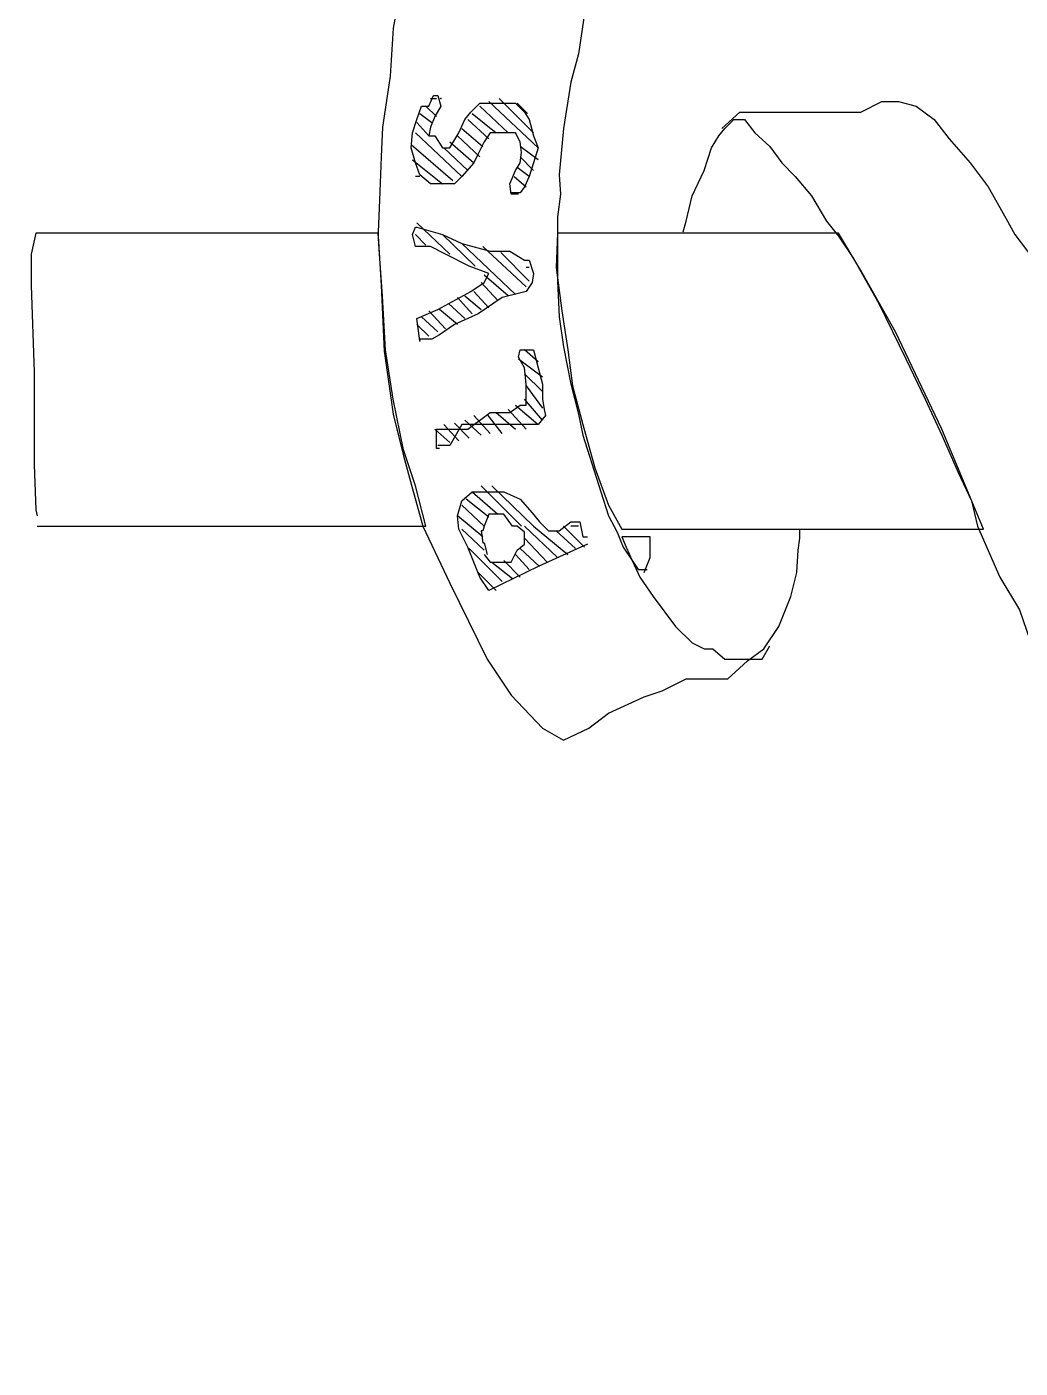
# Model space of a CAD drawing. Extents: x 747954 to 748544, y 4317181 to 4318208.
# Drawn here: x 747986.59 to 747993.23, y 4318026.5 to 4318035.47 of the extents above; entities that cross this region are included whole.
import ezdxf

# ---------------------------------------------------------------- set-up
doc = ezdxf.new("R2010")
doc.units = 0
doc.layers.get('0').update_dxf_attribs({"linetype": 'CONTINUOUS'})

msp = doc.modelspace()

# ---------------------------------------------------------------- linework, layer by layer
at = {"color": 0, "linetype": 'CONTINUOUS'}
for p, q in [((747989.11, 4318035.83), (747989.04, 4318035.46)), ((747989.11, 4318035.83), (747989.04, 4318035.46)), ((747990.32, 4318035.56), (747990.28, 4318035.29)), ((747990.32, 4318035.56), (747990.28, 4318035.29)), ((747989.04, 4318035.46), (747989.02, 4318035.14)), ((747989.04, 4318035.46), (747989.02, 4318035.14)), ((747990.28, 4318035.29), (747990.23, 4318035.1)), ((747990.28, 4318035.29), (747990.23, 4318035.1)), ((747989.02, 4318035.14), (747988.97, 4318034.8)), ((747989.02, 4318035.14), (747988.97, 4318034.8)), ((747990.23, 4318035.1), (747990.18, 4318034.79)), ((747990.23, 4318035.1), (747990.18, 4318034.79)), ((747989.28, 4318034.94), (747989.31, 4318035.01)), ((747989.28, 4318034.94), (747989.31, 4318035.01)), ((747989.29, 4318034.99), (747989.33, 4318034.99)), ((747989.29, 4318034.99), (747989.33, 4318034.99)), ((747989.31, 4318035.01), (747989.34, 4318035.01)), ((747989.31, 4318035.01), (747989.34, 4318035.01)), ((747989.34, 4318035.01), (747989.36, 4318034.94)), ((747989.34, 4318035.01), (747989.36, 4318034.94)), ((747989.56, 4318034.9), (747989.62, 4318034.96)), ((747989.56, 4318034.9), (747989.62, 4318034.96)), ((747989.62, 4318034.96), (747989.69, 4318034.96)), ((747989.62, 4318034.96), (747989.69, 4318034.96)), ((747989.68, 4318034.97), (747990.01, 4318034.66)), ((747989.68, 4318034.97), (747990.01, 4318034.66)), ((747989.69, 4318034.96), (747989.77, 4318034.96)), ((747989.69, 4318034.96), (747989.77, 4318034.96)), ((747989.98, 4318034.76), (747989.75, 4318034.99)), ((747989.98, 4318034.76), (747989.75, 4318034.99)), ((747989.77, 4318034.96), (747989.86, 4318034.96)), ((747989.77, 4318034.96), (747989.86, 4318034.96)), ((747989.86, 4318034.96), (747989.92, 4318034.9)), ((747989.86, 4318034.96), (747989.92, 4318034.9)), ((747989.87, 4318034.96), (747989.94, 4318034.89)), ((747989.87, 4318034.96), (747989.94, 4318034.89)), ((747992.17, 4318034.9), (747992.31, 4318034.97)), ((747992.17, 4318034.9), (747992.31, 4318034.97)), ((747992.31, 4318034.97), (747992.42, 4318034.97)), ((747992.31, 4318034.97), (747992.42, 4318034.97)), ((747992.42, 4318034.97), (747992.54, 4318034.94)), ((747992.42, 4318034.97), (747992.54, 4318034.94)), ((747989.2, 4318034.85), (747989.23, 4318034.94)), ((747989.2, 4318034.85), (747989.23, 4318034.94)), ((747989.22, 4318034.89), (747989.3, 4318034.83)), ((747989.22, 4318034.89), (747989.3, 4318034.83)), ((747989.23, 4318034.94), (747989.26, 4318034.94)), ((747989.23, 4318034.94), (747989.26, 4318034.94)), ((747989.33, 4318034.87), (747989.26, 4318034.94)), ((747989.26, 4318034.94), (747989.28, 4318034.94)), ((747989.33, 4318034.87), (747989.26, 4318034.94)), ((747989.26, 4318034.94), (747989.28, 4318034.94)), ((747989.32, 4318034.87), (747989.29, 4318034.8)), ((747989.32, 4318034.87), (747989.29, 4318034.8)), ((747989.36, 4318034.94), (747989.32, 4318034.87)), ((747989.36, 4318034.94), (747989.32, 4318034.87)), ((747989.52, 4318034.85), (747989.56, 4318034.9)), ((747989.52, 4318034.85), (747989.56, 4318034.9)), ((747989.57, 4318034.89), (747989.73, 4318034.76)), ((747989.57, 4318034.89), (747989.73, 4318034.76)), ((747989.81, 4318034.76), (747989.62, 4318034.94)), ((747989.81, 4318034.76), (747989.62, 4318034.94)), ((747989.92, 4318034.9), (747989.95, 4318034.85)), ((747989.92, 4318034.9), (747989.95, 4318034.85)), ((747991.24, 4318034.79), (747991.36, 4318034.9)), ((747991.24, 4318034.79), (747991.36, 4318034.9)), ((747991.36, 4318034.9), (747991.46, 4318034.9)), ((747991.36, 4318034.9), (747991.46, 4318034.9)), ((747991.46, 4318034.9), (747991.61, 4318034.9)), ((747991.46, 4318034.9), (747991.61, 4318034.9)), ((747991.61, 4318034.9), (747991.75, 4318034.9)), ((747991.61, 4318034.9), (747991.75, 4318034.9)), ((747991.75, 4318034.9), (747991.92, 4318034.9)), ((747991.75, 4318034.9), (747991.92, 4318034.9)), ((747991.92, 4318034.9), (747992.02, 4318034.9)), ((747991.92, 4318034.9), (747992.02, 4318034.9)), ((747992.02, 4318034.9), (747992.17, 4318034.9)), ((747992.02, 4318034.9), (747992.17, 4318034.9)), ((747992.54, 4318034.94), (747992.66, 4318034.85)), ((747992.54, 4318034.94), (747992.66, 4318034.85)), ((747988.97, 4318034.8), (747988.96, 4318034.6)), ((747988.97, 4318034.8), (747988.96, 4318034.6)), ((747989.17, 4318034.76), (747989.2, 4318034.85)), ((747989.17, 4318034.76), (747989.2, 4318034.85)), ((747989.28, 4318034.74), (747989.2, 4318034.83)), ((747989.28, 4318034.74), (747989.2, 4318034.83)), ((747989.29, 4318034.8), (747989.28, 4318034.74)), ((747989.29, 4318034.8), (747989.28, 4318034.74)), ((747989.48, 4318034.76), (747989.52, 4318034.85)), ((747989.48, 4318034.76), (747989.52, 4318034.85)), ((747989.5, 4318034.79), (747989.64, 4318034.67)), ((747989.5, 4318034.79), (747989.64, 4318034.67)), ((747989.68, 4318034.72), (747989.54, 4318034.85)), ((747989.68, 4318034.72), (747989.54, 4318034.85)), ((747989.95, 4318034.85), (747989.98, 4318034.74)), ((747989.95, 4318034.85), (747989.98, 4318034.74)), ((747990.18, 4318034.79), (747990.15, 4318034.48)), ((747990.18, 4318034.79), (747990.15, 4318034.48)), ((747991.22, 4318034.74), (747991.26, 4318034.79)), ((747991.22, 4318034.74), (747991.26, 4318034.79)), ((747991.26, 4318034.79), (747991.32, 4318034.85)), ((747991.26, 4318034.79), (747991.32, 4318034.85)), ((747991.32, 4318034.85), (747991.39, 4318034.85)), ((747991.32, 4318034.85), (747991.39, 4318034.85)), ((747991.39, 4318034.85), (747991.46, 4318034.76)), ((747991.39, 4318034.85), (747991.46, 4318034.76)), ((747992.66, 4318034.85), (747992.76, 4318034.72)), ((747992.66, 4318034.85), (747992.76, 4318034.72)), ((747989.16, 4318034.66), (747989.17, 4318034.76)), ((747989.16, 4318034.66), (747989.17, 4318034.76)), ((747989.44, 4318034.44), (747989.16, 4318034.68)), ((747989.44, 4318034.44), (747989.16, 4318034.68)), ((747989.19, 4318034.76), (747989.5, 4318034.47)), ((747989.19, 4318034.76), (747989.5, 4318034.47)), ((747989.28, 4318034.74), (747989.29, 4318034.74)), ((747989.28, 4318034.74), (747989.29, 4318034.74)), ((747989.29, 4318034.74), (747989.32, 4318034.74)), ((747989.29, 4318034.74), (747989.32, 4318034.74)), ((747989.32, 4318034.74), (747989.37, 4318034.66)), ((747989.32, 4318034.74), (747989.37, 4318034.66)), ((747989.42, 4318034.66), (747989.48, 4318034.76)), ((747989.42, 4318034.66), (747989.48, 4318034.76)), ((747989.42, 4318034.7), (747989.58, 4318034.56)), ((747989.42, 4318034.7), (747989.58, 4318034.56)), ((747989.62, 4318034.6), (747989.47, 4318034.74)), ((747989.62, 4318034.6), (747989.47, 4318034.74)), ((747989.65, 4318034.7), (747989.61, 4318034.62)), ((747989.65, 4318034.7), (747989.61, 4318034.62)), ((747989.69, 4318034.76), (747989.65, 4318034.7)), ((747989.69, 4318034.76), (747989.65, 4318034.7)), ((747989.75, 4318034.76), (747989.69, 4318034.76)), ((747989.75, 4318034.76), (747989.69, 4318034.76)), ((747989.81, 4318034.76), (747989.75, 4318034.76)), ((747989.81, 4318034.76), (747989.75, 4318034.76)), ((747989.86, 4318034.76), (747989.81, 4318034.76)), ((747989.86, 4318034.76), (747989.81, 4318034.76)), ((747989.89, 4318034.7), (747989.86, 4318034.76)), ((747989.89, 4318034.7), (747989.86, 4318034.76)), ((747989.9, 4318034.63), (747989.89, 4318034.7)), ((747989.9, 4318034.63), (747989.89, 4318034.7)), ((747989.98, 4318034.74), (747990.01, 4318034.66)), ((747989.98, 4318034.74), (747990.01, 4318034.66)), ((747991.17, 4318034.66), (747991.22, 4318034.74)), ((747991.17, 4318034.66), (747991.22, 4318034.74)), ((747991.46, 4318034.76), (747991.56, 4318034.67)), ((747991.46, 4318034.76), (747991.56, 4318034.67)), ((747992.76, 4318034.72), (747992.9, 4318034.56)), ((747992.76, 4318034.72), (747992.9, 4318034.56)), ((747988.96, 4318034.6), (747988.95, 4318034.31)), ((747988.96, 4318034.6), (747988.95, 4318034.31)), ((747989.19, 4318034.56), (747989.16, 4318034.66)), ((747989.19, 4318034.56), (747989.16, 4318034.66)), ((747989.37, 4318034.66), (747989.42, 4318034.66)), ((747989.37, 4318034.66), (747989.42, 4318034.66)), ((747989.54, 4318034.51), (747989.38, 4318034.66)), ((747989.54, 4318034.51), (747989.38, 4318034.66)), ((747989.61, 4318034.62), (747989.58, 4318034.56)), ((747989.61, 4318034.62), (747989.58, 4318034.56)), ((747990.01, 4318034.58), (747989.89, 4318034.67)), ((747990.01, 4318034.58), (747989.89, 4318034.67)), ((747989.89, 4318034.56), (747989.9, 4318034.63)), ((747989.89, 4318034.56), (747989.9, 4318034.63)), ((747989.89, 4318034.6), (747989.98, 4318034.51)), ((747989.89, 4318034.6), (747989.98, 4318034.51)), ((747990.01, 4318034.66), (747989.98, 4318034.56)), ((747990.01, 4318034.66), (747989.98, 4318034.56)), ((747991.12, 4318034.51), (747991.17, 4318034.66)), ((747991.12, 4318034.51), (747991.17, 4318034.66)), ((747991.56, 4318034.67), (747991.64, 4318034.56)), ((747991.56, 4318034.67), (747991.64, 4318034.56)), ((747989.17, 4318034.58), (747989.37, 4318034.42)), ((747989.17, 4318034.58), (747989.37, 4318034.42)), ((747989.22, 4318034.48), (747989.19, 4318034.56)), ((747989.22, 4318034.48), (747989.19, 4318034.56)), ((747989.58, 4318034.56), (747989.5, 4318034.47)), ((747989.58, 4318034.56), (747989.5, 4318034.47)), ((747989.82, 4318034.42), (747989.86, 4318034.51)), ((747989.82, 4318034.42), (747989.86, 4318034.51)), ((747989.86, 4318034.51), (747989.89, 4318034.56)), ((747989.86, 4318034.51), (747989.89, 4318034.56)), ((747989.95, 4318034.47), (747989.87, 4318034.53)), ((747989.95, 4318034.47), (747989.87, 4318034.53)), ((747989.98, 4318034.56), (747989.95, 4318034.47)), ((747989.98, 4318034.56), (747989.95, 4318034.47)), ((747991.04, 4318034.34), (747991.12, 4318034.51)), ((747991.04, 4318034.34), (747991.12, 4318034.51)), ((747991.64, 4318034.56), (747991.73, 4318034.47)), ((747991.64, 4318034.56), (747991.73, 4318034.47)), ((747992.9, 4318034.56), (747993.02, 4318034.4)), ((747992.9, 4318034.56), (747993.02, 4318034.4)), ((747989.22, 4318034.47), (747989.19, 4318034.47)), ((747989.22, 4318034.47), (747989.19, 4318034.47)), ((747989.29, 4318034.42), (747989.22, 4318034.48)), ((747989.29, 4318034.42), (747989.22, 4318034.48)), ((747989.39, 4318034.42), (747989.29, 4318034.42)), ((747989.39, 4318034.42), (747989.29, 4318034.42)), ((747989.45, 4318034.42), (747989.39, 4318034.42)), ((747989.45, 4318034.42), (747989.39, 4318034.42)), ((747989.5, 4318034.47), (747989.45, 4318034.42)), ((747989.5, 4318034.47), (747989.45, 4318034.42)), ((747989.83, 4318034.35), (747989.82, 4318034.42)), ((747989.83, 4318034.35), (747989.82, 4318034.42)), ((747989.85, 4318034.47), (747989.93, 4318034.4)), ((747989.85, 4318034.47), (747989.93, 4318034.4)), ((747989.95, 4318034.47), (747989.92, 4318034.4)), ((747989.95, 4318034.47), (747989.92, 4318034.4)), ((747990.15, 4318034.48), (747990.16, 4318034.35)), ((747990.15, 4318034.48), (747990.16, 4318034.35)), ((747991.73, 4318034.47), (747991.84, 4318034.34)), ((747991.73, 4318034.47), (747991.84, 4318034.34)), ((747989.87, 4318034.36), (747989.83, 4318034.36)), ((747989.87, 4318034.36), (747989.83, 4318034.36)), ((747989.85, 4318034.35), (747989.83, 4318034.35)), ((747989.85, 4318034.35), (747989.83, 4318034.35)), ((747989.87, 4318034.36), (747989.85, 4318034.36)), ((747989.87, 4318034.36), (747989.85, 4318034.36)), ((747989.88, 4318034.35), (747989.85, 4318034.35)), ((747989.88, 4318034.35), (747989.85, 4318034.35)), ((747989.89, 4318034.36), (747989.87, 4318034.36)), ((747989.89, 4318034.36), (747989.87, 4318034.36)), ((747989.92, 4318034.4), (747989.89, 4318034.36)), ((747989.92, 4318034.4), (747989.89, 4318034.36)), ((747990.16, 4318034.35), (747990.14, 4318034.2)), ((747990.16, 4318034.35), (747990.14, 4318034.2)), ((747991, 4318034.17), (747991.04, 4318034.34)), ((747991, 4318034.17), (747991.04, 4318034.34)), ((747991.84, 4318034.34), (747991.94, 4318034.17)), ((747991.84, 4318034.34), (747991.94, 4318034.17)), ((747993.02, 4318034.4), (747993.14, 4318034.19)), ((747993.02, 4318034.4), (747993.14, 4318034.19)), ((747988.95, 4318034.31), (747988.94, 4318034.1)), ((747988.95, 4318034.31), (747988.94, 4318034.1)), ((747989.2, 4318034.16), (747989.42, 4318033.95)), ((747989.2, 4318034.16), (747989.42, 4318033.95)), ((747990.14, 4318034.2), (747990.14, 4318034.08)), ((747990.14, 4318034.2), (747990.14, 4318034.08)), ((747990.98, 4318034.1), (747991, 4318034.17)), ((747990.98, 4318034.1), (747991, 4318034.17)), ((747991.94, 4318034.17), (747992.02, 4318034.07)), ((747991.94, 4318034.17), (747992.02, 4318034.07)), ((747993.14, 4318034.19), (747993.2, 4318034.08)), ((747993.14, 4318034.19), (747993.2, 4318034.08)), ((747986.65, 4318034.09), (747986.62, 4318033.95)), ((747986.65, 4318034.09), (747986.62, 4318033.95)), ((747986.7, 4318034.09), (747986.65, 4318034.09)), ((747986.7, 4318034.09), (747986.65, 4318034.09)), ((747986.89, 4318034.09), (747986.7, 4318034.09)), ((747986.89, 4318034.09), (747986.7, 4318034.09)), ((747987.29, 4318034.09), (747986.89, 4318034.09)), ((747987.29, 4318034.09), (747986.89, 4318034.09)), ((747988.32, 4318034.09), (747987.29, 4318034.09)), ((747988.32, 4318034.09), (747987.29, 4318034.09)), ((747988.94, 4318034.09), (747988.32, 4318034.09)), ((747988.94, 4318034.09), (747988.32, 4318034.09)), ((747988.94, 4318034.1), (747988.94, 4318034.07)), ((747988.94, 4318034.1), (747988.94, 4318034.07)), ((747988.95, 4318033.95), (747988.94, 4318034.09)), ((747988.95, 4318033.95), (747988.94, 4318034.09)), ((747988.94, 4318034.07), (747988.96, 4318033.74)), ((747988.94, 4318034.07), (747988.96, 4318033.74)), ((747989.17, 4318034.08), (747989.19, 4318034.13)), ((747989.17, 4318034.08), (747989.19, 4318034.13)), ((747989.19, 4318034), (747989.17, 4318034.08)), ((747989.19, 4318034), (747989.17, 4318034.08)), ((747989.19, 4318034.13), (747989.2, 4318034.13)), ((747989.19, 4318034.13), (747989.2, 4318034.13)), ((747989.26, 4318034.01), (747989.19, 4318034.08)), ((747989.26, 4318034.01), (747989.19, 4318034.08)), ((747989.2, 4318034.13), (747989.37, 4318034.08)), ((747989.2, 4318034.13), (747989.37, 4318034.08)), ((747989.37, 4318034.08), (747989.5, 4318034.02)), ((747989.59, 4318033.87), (747989.37, 4318034.08)), ((747989.37, 4318034.08), (747989.5, 4318034.02)), ((747989.59, 4318033.87), (747989.37, 4318034.08)), ((747990.14, 4318034.09), (747990.13, 4318033.86)), ((747990.14, 4318034.09), (747990.13, 4318033.86)), ((747990.23, 4318034.09), (747990.14, 4318034.09)), ((747990.23, 4318034.09), (747990.14, 4318034.09)), ((747990.14, 4318034.08), (747990.14, 4318033.77)), ((747990.14, 4318034.08), (747990.14, 4318033.77)), ((747990.58, 4318034.09), (747990.23, 4318034.09)), ((747990.58, 4318034.09), (747990.23, 4318034.09)), ((747990.97, 4318034.09), (747990.58, 4318034.09)), ((747990.97, 4318034.09), (747990.58, 4318034.09)), ((747991.26, 4318034.09), (747990.97, 4318034.09)), ((747991.26, 4318034.09), (747990.97, 4318034.09)), ((747991.77, 4318034.09), (747991.26, 4318034.09)), ((747991.77, 4318034.09), (747991.26, 4318034.09)), ((747992.02, 4318034.09), (747991.77, 4318034.09)), ((747992.02, 4318034.09), (747991.77, 4318034.09)), ((747992.17, 4318033.84), (747992.02, 4318034.09)), ((747992.17, 4318033.84), (747992.02, 4318034.09)), ((747992.02, 4318034.07), (747992.12, 4318033.92)), ((747992.02, 4318034.07), (747992.12, 4318033.92)), ((747993.2, 4318034.08), (747993.29, 4318033.96)), ((747993.2, 4318034.08), (747993.29, 4318033.96)), ((747989.24, 4318034), (747989.19, 4318034)), ((747989.24, 4318034), (747989.19, 4318034)), ((747989.29, 4318034), (747989.24, 4318034)), ((747989.29, 4318034), (747989.24, 4318034)), ((747989.39, 4318033.95), (747989.29, 4318034)), ((747989.39, 4318033.95), (747989.29, 4318034)), ((747989.5, 4318034.02), (747989.69, 4318033.97)), ((747989.5, 4318034.02), (747989.86, 4318033.68)), ((747989.5, 4318034.02), (747989.69, 4318033.97)), ((747989.5, 4318034.02), (747989.86, 4318033.68)), ((747989.93, 4318033.73), (747989.64, 4318034)), ((747989.93, 4318033.73), (747989.64, 4318034)), ((747989.69, 4318033.97), (747989.82, 4318033.97)), ((747989.69, 4318033.97), (747989.82, 4318033.97)), ((747989.76, 4318033.96), (747989.95, 4318033.77)), ((747989.76, 4318033.96), (747989.95, 4318033.77)), ((747989.82, 4318033.97), (747989.92, 4318033.91)), ((747989.82, 4318033.97), (747989.92, 4318033.91)), ((747986.62, 4318033.95), (747986.62, 4318033.74)), ((747986.62, 4318033.95), (747986.62, 4318033.74)), ((747988.97, 4318033.67), (747988.95, 4318033.95)), ((747988.97, 4318033.67), (747988.95, 4318033.95)), ((747989.55, 4318033.87), (747989.39, 4318033.95)), ((747989.55, 4318033.87), (747989.39, 4318033.95)), ((747989.68, 4318033.82), (747989.55, 4318033.87)), ((747989.68, 4318033.82), (747989.55, 4318033.87)), ((747989.92, 4318033.91), (747989.95, 4318033.91)), ((747989.92, 4318033.91), (747989.95, 4318033.91)), ((747989.95, 4318033.91), (747989.98, 4318033.82)), ((747989.95, 4318033.91), (747989.98, 4318033.82)), ((747992.12, 4318033.92), (747992.29, 4318033.62)), ((747992.12, 4318033.92), (747992.29, 4318033.62)), ((747989.65, 4318033.76), (747989.68, 4318033.82)), ((747989.65, 4318033.76), (747989.68, 4318033.82)), ((747989.81, 4318033.67), (747989.65, 4318033.81)), ((747989.81, 4318033.67), (747989.65, 4318033.81)), ((747989.95, 4318033.86), (747989.93, 4318033.86)), ((747989.95, 4318033.86), (747989.93, 4318033.86)), ((747989.98, 4318033.82), (747989.97, 4318033.76)), ((747989.98, 4318033.82), (747989.97, 4318033.76)), ((747990.13, 4318033.86), (747990.17, 4318033.57)), ((747990.13, 4318033.86), (747990.17, 4318033.57)), ((747992.4, 4318033.43), (747992.17, 4318033.84)), ((747992.4, 4318033.43), (747992.17, 4318033.84)), ((747986.62, 4318033.74), (747986.64, 4318033.16)), ((747986.62, 4318033.74), (747986.64, 4318033.16)), ((747988.96, 4318033.74), (747988.98, 4318033.3)), ((747988.96, 4318033.74), (747988.98, 4318033.3)), ((747989.34, 4318033.58), (747989.56, 4318033.7)), ((747989.34, 4318033.58), (747989.56, 4318033.7)), ((747989.56, 4318033.7), (747989.65, 4318033.76)), ((747989.56, 4318033.7), (747989.65, 4318033.76)), ((747989.68, 4318033.59), (747989.58, 4318033.7)), ((747989.68, 4318033.59), (747989.58, 4318033.7)), ((747989.63, 4318033.76), (747989.74, 4318033.64)), ((747989.63, 4318033.76), (747989.74, 4318033.64)), ((747989.93, 4318033.7), (747989.77, 4318033.66)), ((747989.93, 4318033.7), (747989.77, 4318033.66)), ((747989.97, 4318033.76), (747989.93, 4318033.7)), ((747989.97, 4318033.76), (747989.93, 4318033.7)), ((747990.14, 4318033.77), (747990.15, 4318033.53)), ((747990.14, 4318033.77), (747990.15, 4318033.53)), ((747988.99, 4318033.31), (747988.97, 4318033.67)), ((747988.99, 4318033.31), (747988.97, 4318033.67)), ((747989.41, 4318033.62), (747989.52, 4318033.52)), ((747989.41, 4318033.62), (747989.52, 4318033.52)), ((747989.57, 4318033.55), (747989.47, 4318033.66)), ((747989.57, 4318033.55), (747989.47, 4318033.66)), ((747989.52, 4318033.67), (747989.63, 4318033.58)), ((747989.52, 4318033.67), (747989.63, 4318033.58)), ((747989.77, 4318033.66), (747989.61, 4318033.55)), ((747989.77, 4318033.66), (747989.61, 4318033.55)), ((747992.29, 4318033.62), (747992.47, 4318033.25)), ((747992.29, 4318033.62), (747992.47, 4318033.25)), ((747989.2, 4318033.52), (747989.34, 4318033.58)), ((747989.2, 4318033.52), (747989.34, 4318033.58)), ((747989.22, 4318033.37), (747989.2, 4318033.52)), ((747989.22, 4318033.37), (747989.2, 4318033.52)), ((747989.34, 4318033.43), (747989.23, 4318033.53)), ((747989.34, 4318033.43), (747989.23, 4318033.53)), ((747989.28, 4318033.57), (747989.39, 4318033.45)), ((747989.28, 4318033.57), (747989.39, 4318033.45)), ((747989.47, 4318033.48), (747989.35, 4318033.58)), ((747989.47, 4318033.48), (747989.35, 4318033.58)), ((747989.61, 4318033.55), (747989.45, 4318033.48)), ((747989.61, 4318033.55), (747989.45, 4318033.48)), ((747990.15, 4318033.53), (747990.18, 4318033.33)), ((747990.15, 4318033.53), (747990.18, 4318033.33)), ((747990.17, 4318033.57), (747990.21, 4318033.31)), ((747990.17, 4318033.57), (747990.21, 4318033.31)), ((747989.2, 4318033.48), (747989.28, 4318033.4)), ((747989.2, 4318033.48), (747989.28, 4318033.4)), ((747989.45, 4318033.48), (747989.35, 4318033.41)), ((747989.45, 4318033.48), (747989.35, 4318033.41)), ((747992.71, 4318032.78), (747992.4, 4318033.43)), ((747992.71, 4318032.78), (747992.4, 4318033.43)), ((747989.25, 4318033.38), (747989.22, 4318033.38)), ((747989.25, 4318033.38), (747989.22, 4318033.38)), ((747989.3, 4318033.38), (747989.25, 4318033.38)), ((747989.3, 4318033.38), (747989.25, 4318033.38)), ((747989.35, 4318033.41), (747989.3, 4318033.38)), ((747989.35, 4318033.41), (747989.3, 4318033.38)), ((747988.98, 4318033.3), (747989.04, 4318032.88)), ((747988.98, 4318033.3), (747989.04, 4318032.88)), ((747989.04, 4318032.98), (747988.99, 4318033.31)), ((747989.04, 4318032.98), (747988.99, 4318033.31)), ((747989.88, 4318033.26), (747989.89, 4318033.31)), ((747989.88, 4318033.26), (747989.89, 4318033.31)), ((747989.92, 4318033.19), (747989.88, 4318033.26)), ((747989.92, 4318033.19), (747989.88, 4318033.26)), ((747989.88, 4318033.25), (747990.04, 4318033.13)), ((747989.88, 4318033.25), (747990.04, 4318033.13)), ((747989.89, 4318033.31), (747989.95, 4318033.31)), ((747989.89, 4318033.31), (747989.95, 4318033.31)), ((747990.01, 4318033.23), (747989.92, 4318033.31)), ((747990.01, 4318033.23), (747989.92, 4318033.31)), ((747989.95, 4318033.31), (747989.98, 4318033.31)), ((747989.95, 4318033.31), (747989.98, 4318033.31)), ((747989.98, 4318033.31), (747990.01, 4318033.19)), ((747989.98, 4318033.31), (747990.01, 4318033.19)), ((747990.18, 4318033.33), (747990.23, 4318033.08)), ((747990.18, 4318033.33), (747990.23, 4318033.08)), ((747990.21, 4318033.31), (747990.24, 4318033.07)), ((747990.21, 4318033.31), (747990.24, 4318033.07)), ((747992.47, 4318033.25), (747992.6, 4318032.98)), ((747992.47, 4318033.25), (747992.6, 4318032.98)), ((747986.64, 4318033.16), (747986.64, 4318032.78)), ((747986.64, 4318033.16), (747986.64, 4318032.78)), ((747989.93, 4318033.08), (747989.92, 4318033.19)), ((747989.93, 4318033.08), (747989.92, 4318033.19)), ((747990.01, 4318033.19), (747990.04, 4318033.08)), ((747990.01, 4318033.19), (747990.04, 4318033.08)), ((747990.04, 4318033.03), (747989.92, 4318033.15)), ((747990.04, 4318033.03), (747989.92, 4318033.15)), ((747989.93, 4318032.94), (747989.93, 4318033.08)), ((747989.93, 4318032.94), (747989.93, 4318033.08)), ((747989.93, 4318033.07), (747990.04, 4318032.92)), ((747989.93, 4318033.07), (747990.04, 4318032.92)), ((747990.04, 4318033.08), (747990.04, 4318032.98)), ((747990.04, 4318033.08), (747990.04, 4318032.98)), ((747990.23, 4318033.08), (747990.28, 4318032.88)), ((747990.23, 4318033.08), (747990.28, 4318032.88)), ((747990.24, 4318033.07), (747990.31, 4318032.81)), ((747990.24, 4318033.07), (747990.31, 4318032.81)), ((747989.11, 4318032.64), (747989.04, 4318032.98)), ((747989.11, 4318032.64), (747989.04, 4318032.98)), ((747990.04, 4318032.84), (747989.92, 4318032.98)), ((747990.04, 4318032.84), (747989.92, 4318032.98)), ((747990.04, 4318032.98), (747990.05, 4318032.91)), ((747990.04, 4318032.98), (747990.05, 4318032.91)), ((747992.6, 4318032.98), (747992.71, 4318032.74)), ((747992.6, 4318032.98), (747992.71, 4318032.74)), ((747989.54, 4318032.78), (747989.69, 4318032.89)), ((747989.54, 4318032.78), (747989.69, 4318032.89)), ((747989.69, 4318032.89), (747989.82, 4318032.89)), ((747989.69, 4318032.89), (747989.82, 4318032.89)), ((747989.73, 4318032.89), (747989.86, 4318032.78)), ((747989.73, 4318032.89), (747989.86, 4318032.78)), ((747989.93, 4318032.78), (747989.81, 4318032.91)), ((747989.93, 4318032.78), (747989.81, 4318032.91)), ((747989.82, 4318032.89), (747989.89, 4318032.94)), ((747989.82, 4318032.89), (747989.89, 4318032.94)), ((747989.86, 4318032.94), (747990.01, 4318032.81)), ((747989.86, 4318032.94), (747990.01, 4318032.81)), ((747989.89, 4318032.94), (747989.93, 4318032.94)), ((747989.89, 4318032.94), (747989.93, 4318032.94)), ((747990.05, 4318032.91), (747990.06, 4318032.87)), ((747990.05, 4318032.91), (747990.06, 4318032.87)), ((747989.04, 4318032.88), (747989.11, 4318032.6)), ((747989.04, 4318032.88), (747989.11, 4318032.6)), ((747989.48, 4318032.7), (747989.38, 4318032.81)), ((747989.48, 4318032.7), (747989.38, 4318032.81)), ((747989.5, 4318032.81), (747989.42, 4318032.67)), ((747989.5, 4318032.81), (747989.42, 4318032.67)), ((747989.45, 4318032.82), (747989.55, 4318032.72)), ((747989.45, 4318032.82), (747989.55, 4318032.72)), ((747989.61, 4318032.81), (747989.5, 4318032.81)), ((747989.61, 4318032.81), (747989.5, 4318032.81)), ((747989.63, 4318032.74), (747989.52, 4318032.84)), ((747989.63, 4318032.74), (747989.52, 4318032.84)), ((747989.58, 4318032.87), (747989.69, 4318032.75)), ((747989.58, 4318032.87), (747989.69, 4318032.75)), ((747989.81, 4318032.81), (747989.61, 4318032.81)), ((747989.81, 4318032.81), (747989.61, 4318032.81)), ((747989.77, 4318032.75), (747989.67, 4318032.88)), ((747989.77, 4318032.75), (747989.67, 4318032.88)), ((747989.9, 4318032.81), (747989.81, 4318032.81)), ((747989.9, 4318032.81), (747989.81, 4318032.81)), ((747990.01, 4318032.81), (747989.9, 4318032.81)), ((747990.01, 4318032.81), (747989.9, 4318032.81)), ((747990.06, 4318032.87), (747990.01, 4318032.81)), ((747990.06, 4318032.87), (747990.01, 4318032.81)), ((747990.28, 4318032.88), (747990.31, 4318032.74)), ((747990.28, 4318032.88), (747990.31, 4318032.74)), ((747990.31, 4318032.81), (747990.39, 4318032.52)), ((747990.31, 4318032.81), (747990.39, 4318032.52)), ((747986.64, 4318032.78), (747986.64, 4318032.54)), ((747986.64, 4318032.78), (747986.64, 4318032.54)), ((747989.32, 4318032.78), (747989.42, 4318032.69)), ((747989.32, 4318032.78), (747989.42, 4318032.69)), ((747989.33, 4318032.65), (747989.33, 4318032.78)), ((747989.33, 4318032.78), (747989.42, 4318032.78)), ((747989.33, 4318032.65), (747989.33, 4318032.78)), ((747989.33, 4318032.78), (747989.42, 4318032.78)), ((747989.42, 4318032.78), (747989.54, 4318032.78)), ((747989.42, 4318032.78), (747989.54, 4318032.78)), ((747990.31, 4318032.74), (747990.37, 4318032.55)), ((747990.31, 4318032.74), (747990.37, 4318032.55)), ((747992.99, 4318032.11), (747992.71, 4318032.78)), ((747992.99, 4318032.11), (747992.71, 4318032.78)), ((747992.71, 4318032.74), (747992.82, 4318032.49)), ((747992.71, 4318032.74), (747992.82, 4318032.49)), ((747989.19, 4318032.4), (747989.11, 4318032.64)), ((747989.19, 4318032.4), (747989.11, 4318032.64)), ((747989.35, 4318032.65), (747989.33, 4318032.65)), ((747989.35, 4318032.65), (747989.33, 4318032.65)), ((747989.42, 4318032.67), (747989.34, 4318032.67)), ((747989.42, 4318032.67), (747989.34, 4318032.67)), ((747986.64, 4318032.54), (747986.65, 4318032.24)), ((747986.64, 4318032.54), (747986.65, 4318032.24)), ((747989.11, 4318032.6), (747989.17, 4318032.38)), ((747989.11, 4318032.6), (747989.17, 4318032.38)), ((747990.37, 4318032.55), (747990.43, 4318032.36)), ((747990.37, 4318032.55), (747990.43, 4318032.36)), ((747990.39, 4318032.52), (747990.48, 4318032.27)), ((747990.39, 4318032.52), (747990.48, 4318032.27)), ((747992.82, 4318032.49), (747992.91, 4318032.3)), ((747992.82, 4318032.49), (747992.91, 4318032.3)), ((747989.17, 4318032.38), (747989.24, 4318032.13)), ((747989.17, 4318032.38), (747989.24, 4318032.13)), ((747989.26, 4318032.13), (747989.19, 4318032.4)), ((747989.26, 4318032.13), (747989.19, 4318032.4)), ((747989.5, 4318032.3), (747989.57, 4318032.36)), ((747989.5, 4318032.3), (747989.57, 4318032.36)), ((747989.57, 4318032.36), (747989.64, 4318032.36)), ((747989.57, 4318032.36), (747989.74, 4318032.21)), ((747989.57, 4318032.36), (747989.64, 4318032.36)), ((747989.57, 4318032.36), (747989.74, 4318032.21)), ((747989.9, 4318032.13), (747989.63, 4318032.4)), ((747989.9, 4318032.13), (747989.63, 4318032.4)), ((747989.64, 4318032.36), (747989.7, 4318032.36)), ((747989.64, 4318032.36), (747989.7, 4318032.36)), ((747989.7, 4318032.4), (747989.98, 4318032.13)), ((747989.7, 4318032.4), (747989.98, 4318032.13)), ((747989.7, 4318032.36), (747989.78, 4318032.36)), ((747989.7, 4318032.36), (747989.78, 4318032.36)), ((747989.78, 4318032.36), (747989.89, 4318032.31)), ((747989.78, 4318032.36), (747989.89, 4318032.31)), ((747990.43, 4318032.36), (747990.48, 4318032.2)), ((747990.43, 4318032.36), (747990.48, 4318032.2)), ((747989.47, 4318032.2), (747989.5, 4318032.3)), ((747989.47, 4318032.2), (747989.5, 4318032.3)), ((747989.5, 4318032.27), (747989.65, 4318032.13)), ((747989.5, 4318032.27), (747989.65, 4318032.13)), ((747989.68, 4318032.19), (747989.53, 4318032.31)), ((747989.68, 4318032.19), (747989.53, 4318032.31)), ((747989.89, 4318032.31), (747989.97, 4318032.22)), ((747989.89, 4318032.31), (747989.97, 4318032.22)), ((747990.48, 4318032.27), (747990.57, 4318032.11)), ((747990.48, 4318032.27), (747990.57, 4318032.11)), ((747992.91, 4318032.3), (747992.95, 4318032.13)), ((747992.91, 4318032.3), (747992.95, 4318032.13)), ((747986.65, 4318032.24), (747986.66, 4318032.2)), ((747986.65, 4318032.24), (747986.66, 4318032.2)), ((747989.64, 4318032.06), (747989.47, 4318032.2)), ((747989.48, 4318032.11), (747989.47, 4318032.2)), ((747989.64, 4318032.06), (747989.47, 4318032.2)), ((747989.48, 4318032.11), (747989.47, 4318032.2)), ((747989.68, 4318032.21), (747989.65, 4318032.13)), ((747989.68, 4318032.21), (747989.65, 4318032.13)), ((747989.73, 4318032.21), (747989.68, 4318032.21)), ((747989.73, 4318032.21), (747989.68, 4318032.21)), ((747989.78, 4318032.21), (747989.73, 4318032.21)), ((747989.78, 4318032.21), (747989.73, 4318032.21)), ((747989.84, 4318032.13), (747989.78, 4318032.21)), ((747989.84, 4318032.13), (747989.78, 4318032.21)), ((747989.97, 4318032.22), (747990.02, 4318032.16)), ((747989.97, 4318032.22), (747990.02, 4318032.16)), ((747990.48, 4318032.2), (747990.54, 4318032.09)), ((747990.48, 4318032.2), (747990.54, 4318032.09)), ((747986.66, 4318032.13), (747986.7, 4318032.13)), ((747986.66, 4318032.13), (747986.7, 4318032.13)), ((747986.7, 4318032.13), (747988.07, 4318032.13)), ((747986.7, 4318032.13), (747988.07, 4318032.13)), ((747988.07, 4318032.13), (747989.26, 4318032.13)), ((747988.07, 4318032.13), (747989.26, 4318032.13)), ((747989.24, 4318032.13), (747989.42, 4318031.75)), ((747989.24, 4318032.13), (747989.42, 4318031.75)), ((747989.54, 4318031.99), (747989.48, 4318032.11)), ((747989.54, 4318031.99), (747989.48, 4318032.11)), ((747989.5, 4318032.11), (747989.65, 4318031.97)), ((747989.5, 4318032.11), (747989.65, 4318031.97)), ((747989.64, 4318032.1), (747989.63, 4318032.1)), ((747989.63, 4318032.1), (747989.64, 4318032.02)), ((747989.64, 4318032.1), (747989.63, 4318032.1)), ((747989.63, 4318032.1), (747989.64, 4318032.02)), ((747989.65, 4318032.13), (747989.64, 4318032.1)), ((747989.65, 4318032.13), (747989.64, 4318032.1)), ((747989.87, 4318032.13), (747989.84, 4318032.13)), ((747989.87, 4318032.13), (747989.84, 4318032.13)), ((747989.92, 4318032.09), (747989.87, 4318032.13)), ((747989.92, 4318032.09), (747989.87, 4318032.13)), ((747990.14, 4318031.92), (747989.92, 4318032.13)), ((747990.14, 4318031.92), (747989.92, 4318032.13)), ((747989.92, 4318032.01), (747989.92, 4318032.09)), ((747989.92, 4318032.01), (747989.92, 4318032.09)), ((747989.98, 4318032.13), (747990.21, 4318031.94)), ((747989.98, 4318032.13), (747990.21, 4318031.94)), ((747990.02, 4318032.16), (747990.08, 4318032.1)), ((747990.02, 4318032.16), (747990.08, 4318032.1)), ((747990.08, 4318032.1), (747990.15, 4318032.1)), ((747990.08, 4318032.1), (747990.15, 4318032.1)), ((747990.26, 4318031.98), (747990.13, 4318032.1)), ((747990.26, 4318031.98), (747990.13, 4318032.1)), ((747990.15, 4318032.1), (747990.23, 4318032.16)), ((747990.15, 4318032.1), (747990.23, 4318032.16)), ((747990.18, 4318032.13), (747990.32, 4318031.99)), ((747990.18, 4318032.13), (747990.32, 4318031.99)), ((747990.23, 4318032.16), (747990.26, 4318032.16)), ((747990.23, 4318032.16), (747990.26, 4318032.16)), ((747990.28, 4318032.13), (747990.23, 4318032.13)), ((747990.28, 4318032.13), (747990.23, 4318032.13)), ((747990.26, 4318032.16), (747990.29, 4318032.16)), ((747990.26, 4318032.16), (747990.29, 4318032.16)), ((747990.29, 4318032.16), (747990.31, 4318032.06)), ((747990.29, 4318032.16), (747990.31, 4318032.06)), ((747990.54, 4318032.09), (747990.58, 4318031.99)), ((747990.54, 4318032.09), (747990.58, 4318031.99)), ((747990.57, 4318032.11), (747991.17, 4318032.11)), ((747990.57, 4318032.11), (747990.63, 4318032.11)), ((747990.57, 4318032.11), (747991.17, 4318032.11)), ((747990.57, 4318032.11), (747990.63, 4318032.11)), ((747991.17, 4318032.11), (747991.83, 4318032.11)), ((747991.17, 4318032.11), (747991.83, 4318032.11)), ((747991.76, 4318032.05), (747991.76, 4318032.11)), ((747991.76, 4318032.05), (747991.76, 4318032.11)), ((747991.83, 4318032.11), (747992.63, 4318032.11)), ((747991.83, 4318032.11), (747992.63, 4318032.11)), ((747992.63, 4318032.11), (747992.99, 4318032.11)), ((747992.63, 4318032.11), (747992.99, 4318032.11)), ((747992.95, 4318032.13), (747993.1, 4318031.79)), ((747992.95, 4318032.13), (747993.1, 4318031.79)), ((747989.62, 4318031.79), (747989.54, 4318031.99)), ((747989.62, 4318031.79), (747989.54, 4318031.99)), ((747989.64, 4318032.02), (747989.65, 4318032.02)), ((747989.64, 4318032.02), (747989.65, 4318032.02)), ((747989.65, 4318032.02), (747989.67, 4318031.94)), ((747989.65, 4318032.02), (747989.67, 4318031.94)), ((747989.87, 4318031.97), (747989.92, 4318032.01)), ((747989.87, 4318031.97), (747989.92, 4318032.01)), ((747989.92, 4318032.05), (747990.07, 4318031.89)), ((747989.92, 4318032.05), (747990.07, 4318031.89)), ((747990.34, 4318032.01), (747990.01, 4318031.86)), ((747990.34, 4318032.01), (747990.01, 4318031.86)), ((747990.31, 4318032.06), (747990.34, 4318032.06)), ((747990.31, 4318032.06), (747990.34, 4318032.06)), ((747990.6, 4318032.06), (747990.57, 4318032.06)), ((747990.57, 4318032.06), (747990.6, 4318031.99)), ((747990.6, 4318032.06), (747990.57, 4318032.06)), ((747990.57, 4318032.06), (747990.6, 4318031.99)), ((747990.58, 4318031.99), (747990.64, 4318031.9)), ((747990.58, 4318031.99), (747990.64, 4318031.9)), ((747990.66, 4318032.06), (747990.6, 4318032.06)), ((747990.66, 4318032.06), (747990.6, 4318032.06)), ((747990.6, 4318031.99), (747990.64, 4318031.9)), ((747990.6, 4318031.99), (747990.64, 4318031.9)), ((747990.72, 4318032.06), (747990.66, 4318032.06)), ((747990.72, 4318032.06), (747990.66, 4318032.06)), ((747990.76, 4318032.06), (747990.72, 4318032.06)), ((747990.76, 4318032.06), (747990.72, 4318032.06)), ((747990.76, 4318031.99), (747990.76, 4318032.06)), ((747990.76, 4318031.99), (747990.76, 4318032.06)), ((747990.76, 4318031.92), (747990.76, 4318031.99)), ((747990.76, 4318031.92), (747990.76, 4318031.99)), ((747991.75, 4318031.97), (747991.76, 4318032.05)), ((747991.75, 4318031.97), (747991.76, 4318032.05)), ((747989.77, 4318031.76), (747989.55, 4318031.98)), ((747989.77, 4318031.76), (747989.55, 4318031.98)), ((747989.65, 4318031.94), (747989.69, 4318031.89)), ((747989.65, 4318031.94), (747989.69, 4318031.89)), ((747989.89, 4318031.79), (747989.78, 4318031.9)), ((747989.89, 4318031.79), (747989.78, 4318031.9)), ((747989.83, 4318031.89), (747989.87, 4318031.97)), ((747989.83, 4318031.89), (747989.87, 4318031.97)), ((747989.86, 4318031.94), (747989.95, 4318031.84)), ((747989.86, 4318031.94), (747989.95, 4318031.84)), ((747990.02, 4318031.86), (747989.89, 4318031.98)), ((747990.02, 4318031.86), (747989.89, 4318031.98)), ((747990.64, 4318031.9), (747990.69, 4318031.79)), ((747990.64, 4318031.9), (747990.68, 4318031.84)), ((747990.64, 4318031.9), (747990.69, 4318031.79)), ((747990.64, 4318031.9), (747990.68, 4318031.84)), ((747990.72, 4318031.82), (747990.76, 4318031.92)), ((747990.72, 4318031.82), (747990.76, 4318031.92)), ((747991.74, 4318031.82), (747991.75, 4318031.97)), ((747991.74, 4318031.82), (747991.75, 4318031.97)), ((747989.61, 4318031.82), (747989.73, 4318031.7)), ((747989.61, 4318031.82), (747989.73, 4318031.7)), ((747990.01, 4318031.86), (747989.68, 4318031.7)), ((747990.01, 4318031.86), (747989.68, 4318031.7)), ((747989.69, 4318031.89), (747989.76, 4318031.89)), ((747989.69, 4318031.89), (747989.76, 4318031.89)), ((747989.7, 4318031.89), (747989.84, 4318031.78)), ((747989.7, 4318031.89), (747989.84, 4318031.78)), ((747989.76, 4318031.89), (747989.83, 4318031.89)), ((747989.76, 4318031.89), (747989.83, 4318031.89)), ((747990.68, 4318031.84), (747990.74, 4318031.84)), ((747990.68, 4318031.84), (747990.74, 4318031.84)), ((747991.7, 4318031.66), (747991.74, 4318031.82)), ((747991.7, 4318031.66), (747991.74, 4318031.82)), ((747989.42, 4318031.75), (747989.67, 4318031.24)), ((747989.42, 4318031.75), (747989.67, 4318031.24)), ((747989.68, 4318031.7), (747989.62, 4318031.79)), ((747989.68, 4318031.7), (747989.62, 4318031.79)), ((747990.69, 4318031.79), (747990.78, 4318031.66)), ((747990.69, 4318031.79), (747990.78, 4318031.66)), ((747993.1, 4318031.79), (747993.23, 4318031.57)), ((747993.1, 4318031.79), (747993.23, 4318031.57)), ((747990.78, 4318031.66), (747990.93, 4318031.46)), ((747990.78, 4318031.66), (747990.93, 4318031.46)), ((747991.62, 4318031.46), (747991.7, 4318031.66)), ((747991.62, 4318031.46), (747991.7, 4318031.66)), ((747993.23, 4318031.57), (747993.3, 4318031.37)), ((747993.23, 4318031.57), (747993.3, 4318031.37)), ((747990.93, 4318031.46), (747991.04, 4318031.35)), ((747990.93, 4318031.46), (747991.04, 4318031.35)), ((747991.52, 4318031.31), (747991.62, 4318031.46)), ((747991.52, 4318031.31), (747991.62, 4318031.46)), ((747991.04, 4318031.35), (747991.12, 4318031.31)), ((747991.04, 4318031.35), (747991.12, 4318031.31)), ((747991.12, 4318031.31), (747991.18, 4318031.31)), ((747991.12, 4318031.31), (747991.18, 4318031.31)), ((747991.18, 4318031.31), (747991.26, 4318031.24)), ((747991.18, 4318031.31), (747991.26, 4318031.24)), ((747991.41, 4318031.23), (747991.52, 4318031.31)), ((747991.41, 4318031.23), (747991.52, 4318031.31)), ((747991.51, 4318031.24), (747991.56, 4318031.33)), ((747991.51, 4318031.24), (747991.56, 4318031.33)), ((747989.67, 4318031.24), (747989.83, 4318031)), ((747989.67, 4318031.24), (747989.83, 4318031)), ((747991.26, 4318031.24), (747991.35, 4318031.24)), ((747991.26, 4318031.24), (747991.35, 4318031.24)), ((747991.28, 4318031.11), (747991.41, 4318031.23)), ((747991.28, 4318031.11), (747991.41, 4318031.23)), ((747991.35, 4318031.24), (747991.41, 4318031.24)), ((747991.35, 4318031.24), (747991.41, 4318031.24)), ((747991.41, 4318031.24), (747991.51, 4318031.24)), ((747991.41, 4318031.24), (747991.51, 4318031.24)), ((747990.84, 4318031.03), (747991, 4318031.11)), ((747990.84, 4318031.03), (747991, 4318031.11)), ((747991, 4318031.11), (747991.14, 4318031.11)), ((747991, 4318031.11), (747991.14, 4318031.11)), ((747991.14, 4318031.11), (747991.28, 4318031.11)), ((747991.14, 4318031.11), (747991.28, 4318031.11)), ((747989.83, 4318031), (747990.04, 4318030.78)), ((747989.83, 4318031), (747990.04, 4318030.78)), ((747990.72, 4318030.99), (747990.84, 4318031.03)), ((747990.72, 4318030.99), (747990.84, 4318031.03)), ((747990.48, 4318030.88), (747990.72, 4318030.99)), ((747990.48, 4318030.88), (747990.72, 4318030.99)), ((747990.35, 4318030.78), (747990.48, 4318030.88)), ((747990.35, 4318030.78), (747990.48, 4318030.88)), ((747990.04, 4318030.78), (747990.18, 4318030.7)), ((747990.04, 4318030.78), (747990.18, 4318030.7)), ((747990.18, 4318030.7), (747990.35, 4318030.78)), ((747990.18, 4318030.7), (747990.35, 4318030.78))]:
    msp.add_line(p, q, dxfattribs=at)
for p in [(747989.36, 4318034.99), (747989.36, 4318034.99), (747989.22, 4318033.37), (747989.22, 4318033.37)]:
    msp.add_point(p, dxfattribs=at)

# ---------------------------------------------------------------- meshes
mesh = msp.add_polyface(dxfattribs=at)
corners = [(747954.5, 4317181), (747954.5, 4317181), (747954.5, 4317371.9618), (748262.5, 4317181), (747954.5, 4317546.4935), (748544, 4317181), (747954.5, 4318207.5), (748544, 4317842.0065), (748544, 4318207.5)]
mesh.append_faces([[corners[k] for k in face] for face in [(0, 1, 3, 2), (2, 3, 5, 4), (4, 5, 7, 6), (6, 7, 8, 8)]], dxfattribs={"vtx0": -1, "vtx2": -1, "color": 0})
mesh = msp.add_polyface(dxfattribs=at)
corners = [(747964.5, 4318021), (747964.5, 4318021), (747964.5, 4318195.2713), (748245.58, 4318021), (747964.5, 4318201.5), (748245.58, 4318027.2287), (748245.58, 4318201.5)]
mesh.append_faces([[corners[k] for k in face] for face in [(0, 1, 3, 2), (2, 3, 5, 4), (4, 5, 6, 6)]], dxfattribs={"vtx0": -1, "vtx2": -1, "color": 0})

doc.saveas('drawing.dxf')
